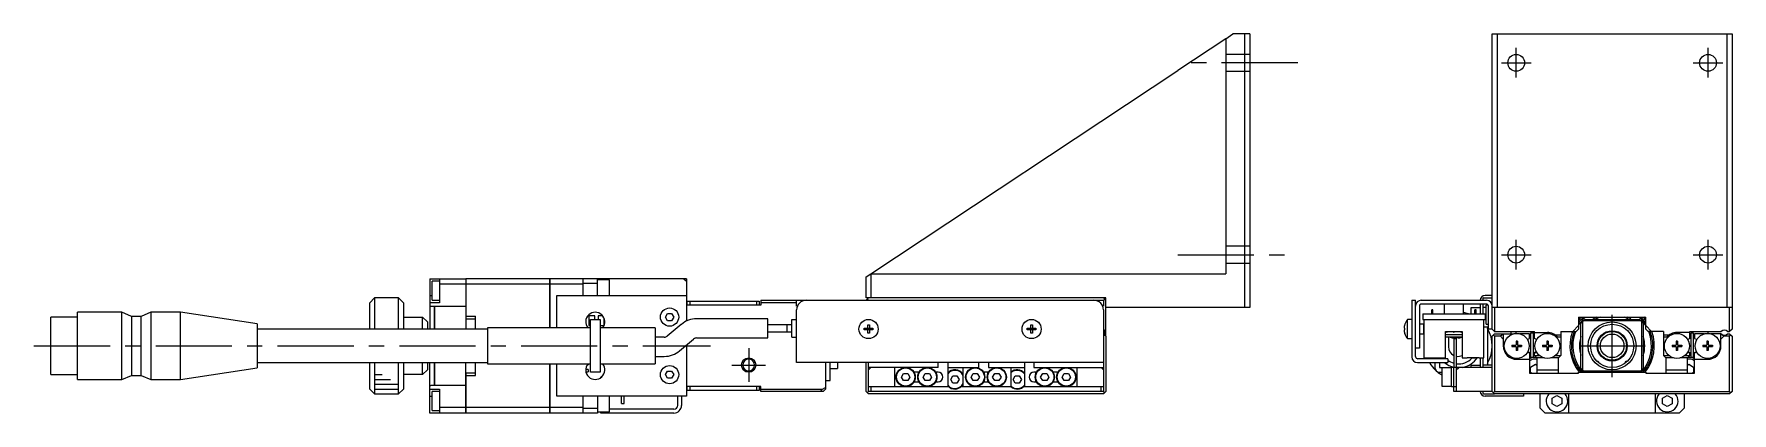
# Model space of a CAD drawing. Extents: x 0 to 738, y -8 to 655.
# Drawn here: x 383.5 to 737.7, y 294.4 to 373.4 of the extents above; entities that cross this region are included whole.
import ezdxf

# ---------------------------------------------------------------- set-up
doc = ezdxf.new("R2010")
doc.units = 0
doc.header["$LTSCALE"] = 0.5
doc.linetypes.add('CENTER', pattern=[50.8, 31.75, -6.35, 6.35, -6.35])
doc.linetypes.add('DASHED', pattern=[19.05, 12.7, -6.35])
for name, color, linetype in [('MSM_CENTER', 1, 'CENTER'), ('MSM_CONTINUOUS', 7, 'CONTINUOUS'), ('MSM_DASHED', 4, 'DASHED'), ('MSM_NARROW', 5, 'CONTINUOUS')]:
    doc.layers.add(name, color=color, linetype=linetype)

msp = doc.modelspace()

# ---------------------------------------------------------------- linework, layer by layer
at = {"layer": 'MSM_CENTER'}
for p, q in [((692.66, 364.27), (692.66, 370.47)), ((732.66, 364.27), (732.66, 370.47)), ((647.09, 367.37), (622.09, 367.37)), ((689.56, 367.37), (695.76, 367.37)), ((729.56, 367.37), (735.76, 367.37)), ((692.66, 324.27), (692.66, 330.47)), ((732.66, 324.27), (732.66, 330.47)), ((622.09, 327.37), (647.09, 327.37)), ((689.56, 327.37), (695.76, 327.37)), ((729.56, 327.37), (735.76, 327.37)), ((712.66, 301.87), (712.66, 314.87)), ((383.54, 308.37), (524.64, 308.37)), ((706.16, 308.37), (719.16, 308.37)), ((532.59, 307.87), (532.59, 300.87)), ((709.91, 304.81), (709.91, 304.81)), ((715.41, 304.81), (715.41, 304.81)), ((529.09, 304.37), (536.09, 304.37))]:
    msp.add_line(p, q, dxfattribs=at)
at = {"layer": 'MSM_CONTINUOUS'}
for p, q in [((632.09, 372.38), (622.09, 365.76)), ((632.09, 372.38), (633.59, 373.37)), ((632.09, 372.38), (632.09, 323.37)), ((637.09, 373.37), (633.59, 373.37)), ((636.09, 316.37), (636.09, 373.37)), ((637.09, 373.37), (637.09, 316.37)), ((687.66, 373.37), (737.66, 373.37)), ((687.66, 311.87), (687.66, 373.37)), ((688.66, 373.37), (688.66, 316.37)), ((736.66, 316.37), (736.66, 373.37)), ((737.66, 373.37), (737.66, 311.87)), ((558.05, 323.37), (622.09, 365.76)), ((466.09, 322.37), (466.09, 311.87)), ((466.09, 322.37), (473.59, 322.37)), ((468.09, 322.37), (468.09, 317.37)), ((473.59, 322.37), (473.59, 311.87)), ((473.59, 322.36), (473.6, 322.36)), ((473.6, 322.37), (473.6, 314.03)), ((491.09, 322.37), (473.6, 322.37)), ((491.09, 312.12), (491.09, 322.37)), ((491.09, 322.36), (491.1, 322.36)), ((519.59, 322.37), (491.1, 322.37)), ((491.1, 322.37), (491.1, 312.12)), ((498.09, 318.87), (498.09, 322.37)), ((501.09, 318.87), (501.09, 322.37)), ((519.09, 322.37), (519.59, 321.87)), ((519.59, 322.37), (519.59, 313.53)), ((557.09, 322.74), (558.05, 323.37)), ((557.09, 318.37), (557.09, 322.74)), ((558.05, 323.37), (632.09, 323.37)), ((558.09, 323.37), (558.09, 318.37)), ((466.09, 318.87), (466.59, 318.87)), ((466.59, 317.87), (466.59, 321.87)), ((468.09, 321.87), (466.59, 321.87)), ((473.59, 321.22), (468.09, 321.22)), ((473.59, 321.21), (473.6, 321.21)), ((491.09, 321.22), (473.6, 321.22)), ((491.09, 321.21), (491.1, 321.21)), ((498.09, 321.22), (491.1, 321.22)), ((492.59, 312.12), (492.59, 318.87)), ((492.59, 318.87), (519.59, 318.87)), ((501.09, 321.37), (498.09, 321.37)), ((503.59, 322.12), (501.09, 322.12)), ((503.59, 318.87), (503.59, 322.12)), ((687.66, 318.87), (686.16, 318.87)), ((392.59, 301.37), (392.59, 315.37)), ((401.89, 315.37), (392.59, 315.37)), ((401.89, 301.37), (401.89, 315.37)), ((403.89, 314.52), (401.89, 315.37)), ((407.89, 315.37), (405.89, 314.52)), ((407.89, 315.37), (407.89, 301.37)), ((414.09, 315.37), (407.89, 315.37)), ((414.09, 301.37), (414.09, 315.37)), ((430.09, 312.94), (414.09, 315.37)), ((454.59, 318.37), (453.59, 317.37)), ((453.59, 311.87), (453.59, 317.37)), ((454.59, 318.37), (454.59, 311.87)), ((459.59, 318.37), (454.59, 318.37)), ((459.59, 311.87), (459.59, 318.37)), ((460.59, 317.37), (459.59, 318.37)), ((460.59, 317.37), (460.59, 311.87)), ((468.09, 317.37), (466.09, 317.37)), ((466.29, 316.6), (466.09, 316.6)), ((466.29, 316.62), (466.29, 316.6)), ((466.29, 316.62), (467.09, 316.62)), ((466.59, 317.87), (468.09, 317.87)), ((467.09, 311.87), (467.09, 316.62)), ((467.09, 316.61), (467.1, 316.61)), ((467.1, 316.62), (467.1, 311.87)), ((467.1, 316.62), (473.59, 316.62)), ((535.09, 316.87), (519.59, 316.87)), ((519.79, 316.87), (519.79, 317.67)), ((519.79, 317.67), (534.79, 317.67)), ((520.29, 317.67), (520.29, 316.87)), ((534.29, 316.87), (534.29, 317.67)), ((534.79, 317.67), (534.79, 316.87)), ((535.09, 317.87), (535.09, 316.87)), ((535.09, 317.87), (606.59, 317.87)), ((542.59, 317.37), (535.09, 317.37)), ((542.59, 316.67), (542.59, 317.87)), ((542.59, 304.87), (542.59, 315.87)), ((607.09, 318.37), (557.09, 318.37)), ((557.59, 318.37), (557.09, 317.87)), ((557.34, 318.12), (557.59, 317.87)), ((607.09, 317.87), (606.59, 318.37)), ((606.59, 317.87), (606.84, 318.12)), ((606.59, 317.87), (606.59, 316.67)), ((606.59, 315.87), (606.59, 298.87)), ((607.09, 310.67), (607.09, 318.37)), ((637.09, 316.37), (607.09, 316.37)), ((670.86, 317.87), (670.86, 306.07)), ((670.86, 317.87), (671.66, 317.87)), ((671.66, 306.17), (671.66, 317.87)), ((672.46, 316.67), (672.46, 307.87)), ((672.86, 317.87), (686.46, 317.87)), ((686.46, 317.07), (672.86, 317.07)), ((675.04, 315.07), (675.04, 315.87)), ((675.29, 315.87), (675.04, 315.87)), ((675.29, 315.07), (675.29, 315.87)), ((677.66, 317.07), (677.66, 315.07)), ((681.66, 315.07), (681.66, 317.07)), ((683.16, 316.27), (683.16, 315.07)), ((685.16, 316.27), (683.16, 316.27)), ((684.04, 315.07), (684.04, 315.87)), ((684.29, 315.87), (684.04, 315.87)), ((684.29, 315.07), (684.29, 315.87)), ((685.16, 317.07), (685.16, 315.07)), ((685.66, 318.17), (685.66, 317.87)), ((685.66, 317.07), (685.66, 315.07)), ((686.36, 316.37), (685.66, 316.37)), ((685.86, 318.37), (687.66, 318.37)), ((686.36, 312.87), (686.36, 316.87)), ((686.81, 316.87), (686.36, 316.87)), ((686.86, 311.87), (686.86, 316.67)), ((737.66, 316.37), (687.66, 316.37)), ((688.16, 316.37), (688.16, 311.37)), ((737.16, 311.37), (737.16, 316.37)), ((387.09, 302.42), (387.09, 314.32)), ((392.59, 314.32), (387.09, 314.32)), ((403.89, 314.52), (403.89, 302.22)), ((405.89, 314.52), (403.89, 314.52)), ((405.89, 302.22), (405.89, 314.52)), ((430.09, 312.94), (430.09, 303.8)), ((478.09, 311.87), (430.09, 311.87)), ((460.59, 314.37), (464.59, 314.37)), ((464.59, 311.87), (464.59, 314.37)), ((465.59, 313.37), (464.59, 314.37)), ((465.59, 313.37), (465.59, 311.87)), ((473.59, 314.03), (475.59, 314.03)), ((473.6, 314.53), (475.59, 314.53)), ((475.59, 311.87), (475.59, 314.53)), ((478.09, 312.12), (478.09, 304.62)), ((499.59, 312.12), (478.09, 312.12)), ((500.52, 314.6), (499.27, 314.6)), ((499.27, 314.6), (499.27, 312.6)), ((499.27, 312.6), (499.59, 312.6)), ((499.59, 302.87), (499.59, 313.87)), ((499.59, 313.87), (501.59, 313.87)), ((500.52, 313.87), (500.52, 314.6)), ((501.17, 314.6), (501.17, 313.87)), ((502.17, 314.6), (501.17, 314.6)), ((501.59, 313.87), (501.59, 302.87)), ((501.59, 312.6), (502.42, 312.6)), ((513.09, 312.12), (501.59, 312.12)), ((502.42, 312.6), (502.42, 314.17)), ((513.09, 312.12), (513.09, 304.62)), ((515.22, 314.37), (515.66, 315.12)), ((515.66, 313.62), (515.22, 314.37)), ((518.54, 312.85), (515.62, 310.4)), ((515.66, 315.12), (516.52, 315.12)), ((516.52, 313.62), (515.66, 313.62)), ((516.52, 315.12), (516.96, 314.37)), ((516.96, 314.37), (516.52, 313.62)), ((536.59, 314.02), (521.76, 314.02)), ((536.59, 310.02), (536.59, 314.02)), ((541.59, 312.77), (536.59, 312.77)), ((540.59, 311.27), (540.59, 312.77)), ((541.59, 310.17), (541.59, 313.87)), ((541.59, 313.87), (542.59, 313.87)), ((556.7, 311.69), (556.7, 312.05)), ((556.7, 312.05), (557.41, 312.05)), ((557.41, 311.69), (556.7, 311.69)), ((557.41, 312.76), (557.77, 312.76)), ((557.41, 312.05), (557.41, 312.76)), ((557.42, 312.04), (557.41, 312.05)), ((557.42, 311.7), (557.41, 311.69)), ((557.41, 310.99), (557.41, 311.69)), ((557.42, 312.04), (557.76, 312.04)), ((557.42, 311.7), (557.42, 312.04)), ((557.76, 311.7), (557.42, 311.7)), ((557.76, 312.04), (557.77, 312.05)), ((557.76, 312.04), (557.76, 311.7)), ((557.76, 311.7), (557.77, 311.69)), ((557.77, 312.76), (557.77, 312.05)), ((557.77, 312.05), (558.48, 312.05)), ((557.77, 311.69), (557.77, 310.99)), ((558.48, 311.69), (557.77, 311.69)), ((558.48, 312.05), (558.48, 311.69)), ((590.7, 311.69), (590.7, 312.05)), ((590.7, 312.05), (591.41, 312.05)), ((591.41, 311.69), (590.7, 311.69)), ((591.41, 312.76), (591.77, 312.76)), ((591.41, 312.05), (591.41, 312.76)), ((591.42, 312.04), (591.41, 312.05)), ((591.42, 311.7), (591.41, 311.69)), ((591.41, 310.99), (591.41, 311.69)), ((591.42, 312.04), (591.76, 312.04)), ((591.42, 311.7), (591.42, 312.04)), ((591.76, 311.7), (591.42, 311.7)), ((591.76, 312.04), (591.77, 312.05)), ((591.76, 312.04), (591.76, 311.7)), ((591.76, 311.7), (591.77, 311.69)), ((591.77, 312.76), (591.77, 312.05)), ((591.77, 312.05), (592.48, 312.05)), ((591.77, 311.69), (591.77, 310.99)), ((592.48, 311.69), (591.77, 311.69)), ((592.48, 312.05), (592.48, 311.69)), ((607.09, 311.37), (606.59, 311.87)), ((669.27, 312.05), (669.39, 312.05)), ((669.39, 311.69), (669.27, 311.69)), ((669.39, 312.76), (669.39, 312.76)), ((669.39, 312.05), (669.39, 311.69)), ((669.97, 309.87), (669.97, 313.87)), ((670.86, 313.87), (669.97, 313.87)), ((673.36, 312.87), (672.46, 312.87)), ((673.16, 315.07), (673.16, 313.87)), ((673.16, 315.07), (686.16, 315.07)), ((673.16, 313.87), (686.16, 313.87)), ((673.36, 310.87), (673.36, 312.87)), ((673.41, 312.82), (673.36, 312.87)), ((673.41, 313.87), (673.41, 305.87)), ((685.91, 305.87), (685.91, 313.87)), ((685.91, 312.37), (686.86, 312.37)), ((686.16, 315.07), (686.16, 313.87)), ((686.36, 312.87), (686.86, 312.87)), ((686.66, 312.37), (686.66, 304.37)), ((687.66, 311.87), (686.86, 311.87)), ((688.16, 311.37), (687.66, 311.87)), ((704.46, 311.37), (705.66, 312.58)), ((705.66, 311.87), (705.16, 311.37)), ((705.66, 314.37), (719.66, 314.37)), ((705.66, 314.37), (705.66, 311.87)), ((706.16, 313.07), (706.46, 313.37)), ((706.16, 303.67), (706.16, 313.07)), ((706.66, 313.57), (706.46, 313.37)), ((706.46, 313.37), (706.46, 303.37)), ((706.66, 313.57), (706.96, 313.87)), ((718.66, 313.57), (706.66, 313.57)), ((706.96, 313.87), (718.36, 313.87)), ((718.36, 313.87), (718.66, 313.57)), ((718.86, 313.37), (718.66, 313.57)), ((718.86, 303.37), (718.86, 313.37)), ((718.86, 313.37), (719.16, 313.07)), ((719.16, 313.07), (719.16, 303.67)), ((719.66, 311.87), (719.66, 314.37)), ((719.66, 312.58), (720.87, 311.37)), ((720.16, 311.37), (719.66, 311.87)), ((737.66, 311.87), (737.16, 311.37)), ((514.98, 310.17), (513.09, 310.17)), ((518.19, 307.34), (521.11, 309.79)), ((519.59, 308.51), (519.59, 297.87)), ((521.76, 310.02), (536.59, 310.02)), ((536.59, 311.27), (541.59, 311.27)), ((541.59, 310.17), (542.59, 310.17)), ((557.77, 310.99), (557.41, 310.99)), ((591.77, 310.99), (591.41, 310.99)), ((607.09, 311.37), (606.59, 311.37)), ((607.09, 311.17), (606.59, 311.17)), ((606.69, 310.97), (606.59, 310.97)), ((607.09, 310.37), (606.59, 310.87)), ((606.84, 310.62), (606.59, 310.37)), ((607.09, 310.67), (606.99, 310.57)), ((606.99, 310.67), (606.99, 310.47)), ((607.09, 310.37), (607.09, 298.87)), ((669.39, 310.99), (669.39, 310.98)), ((669.97, 309.87), (670.86, 309.87)), ((672.46, 310.87), (673.36, 310.87)), ((673.36, 310.87), (673.41, 310.92)), ((677.91, 311.37), (681.41, 311.37)), ((677.91, 305.87), (677.91, 311.37)), ((681.41, 310.67), (677.91, 310.67)), ((681.41, 310.17), (677.91, 310.17)), ((678.53, 310.17), (678.53, 308.17)), ((680.53, 310.02), (679.66, 310.02)), ((679.66, 309.87), (680.16, 309.87)), ((679.66, 309.87), (679.66, 303.87)), ((680.16, 309.87), (680.16, 298.87)), ((681.41, 311.37), (681.41, 305.87)), ((688.16, 310.87), (687.66, 310.37)), ((687.66, 298.87), (687.66, 310.37)), ((688.16, 310.37), (687.91, 310.62)), ((688.16, 311.37), (696.46, 311.37)), ((688.16, 310.87), (692.05, 310.87)), ((688.16, 310.37), (688.16, 298.87)), ((689.36, 310.37), (688.16, 310.37)), ((689.96, 310.8), (689.36, 310.37)), ((689.36, 310.37), (689.96, 309.77)), ((689.96, 310.87), (689.96, 308.37)), ((691.58, 310.87), (691.58, 311.37)), ((691.76, 308.52), (692.56, 308.52)), ((691.76, 308.52), (691.76, 308.23)), ((691.76, 308.23), (692.56, 308.23)), ((692.29, 308.52), (692.29, 308.23)), ((692.91, 309.37), (692.62, 309.37)), ((692.62, 309.37), (692.62, 308.58)), ((692.62, 308.84), (692.91, 308.84)), ((692.62, 308.17), (692.62, 307.37)), ((692.66, 310.97), (692.66, 311.37)), ((692.91, 309.37), (692.91, 308.58)), ((692.91, 308.17), (692.91, 307.37)), ((692.97, 308.52), (693.76, 308.52)), ((692.97, 308.23), (693.76, 308.23)), ((693.23, 308.23), (693.23, 308.52)), ((695.46, 310.87), (693.48, 310.87)), ((693.76, 308.52), (693.76, 308.23)), ((695.17, 309.75), (695.46, 309.92)), ((695.46, 309.92), (695.46, 310.87)), ((695.66, 310.99), (695.66, 305.99)), ((696.26, 310.99), (695.66, 310.99)), ((696.26, 305.99), (696.26, 310.99)), ((696.46, 309.92), (696.46, 311.37)), ((696.46, 311.17), (699.16, 311.17)), ((696.76, 309.75), (696.46, 309.92)), ((698.16, 308.52), (698.16, 308.23)), ((698.16, 308.52), (698.96, 308.52)), ((698.16, 308.23), (698.96, 308.23)), ((698.69, 308.52), (698.69, 308.23)), ((699.31, 309.37), (699.02, 309.37)), ((699.02, 309.37), (699.02, 308.58)), ((699.02, 308.84), (699.31, 308.84)), ((699.02, 308.17), (699.02, 307.37)), ((699.31, 309.37), (699.31, 308.58)), ((699.31, 308.17), (699.31, 307.37)), ((699.37, 308.52), (700.16, 308.52)), ((699.37, 308.23), (700.16, 308.23)), ((699.63, 308.23), (699.63, 308.52)), ((700.16, 308.52), (700.16, 308.23)), ((700.76, 310.67), (701.96, 310.67)), ((701.96, 310.17), (701.31, 310.17)), ((701.96, 311.37), (705.16, 311.37)), ((701.96, 311.37), (701.96, 306.37)), ((723.36, 311.37), (720.16, 311.37)), ((723.36, 311.37), (723.36, 306.37)), ((723.36, 310.67), (724.57, 310.67)), ((724.02, 310.17), (723.36, 310.17)), ((725.16, 308.52), (725.96, 308.52)), ((725.16, 308.52), (725.16, 308.23)), ((725.16, 308.23), (725.96, 308.23)), ((725.69, 308.52), (725.69, 308.23)), ((726.31, 309.37), (726.02, 309.37)), ((726.02, 309.37), (726.02, 308.58)), ((726.02, 308.84), (726.31, 308.84)), ((726.02, 308.17), (726.02, 307.37)), ((728.86, 311.17), (726.16, 311.17)), ((726.31, 309.37), (726.31, 308.58)), ((726.31, 308.17), (726.31, 307.37)), ((726.37, 308.52), (727.16, 308.52)), ((726.37, 308.23), (727.16, 308.23)), ((726.63, 308.23), (726.63, 308.52)), ((727.16, 308.52), (727.16, 308.23)), ((728.86, 309.92), (728.57, 309.75)), ((728.86, 311.37), (735.4, 311.37)), ((728.86, 309.92), (728.86, 311.37)), ((729.06, 310.99), (729.06, 305.99)), ((729.66, 310.99), (729.06, 310.99)), ((729.66, 305.99), (729.66, 310.99)), ((729.86, 310.87), (729.86, 309.92)), ((731.85, 310.87), (729.86, 310.87)), ((729.86, 309.92), (730.16, 309.75)), ((731.56, 308.52), (732.36, 308.52)), ((731.56, 308.52), (731.56, 308.23)), ((731.56, 308.23), (732.36, 308.23)), ((732.09, 308.52), (732.09, 308.23)), ((732.71, 309.37), (732.42, 309.37)), ((732.42, 309.37), (732.42, 308.58)), ((732.42, 308.84), (732.71, 308.84)), ((732.42, 308.17), (732.42, 307.37)), ((732.66, 310.97), (732.66, 311.37)), ((732.71, 309.37), (732.71, 308.58)), ((732.71, 308.17), (732.71, 307.37)), ((732.77, 308.52), (733.56, 308.52)), ((732.77, 308.23), (733.56, 308.23)), ((733.03, 308.23), (733.03, 308.52)), ((735.4, 310.87), (733.28, 310.87)), ((733.56, 308.52), (733.56, 308.23)), ((735.36, 308.37), (735.36, 310.87)), ((735.96, 310.37), (735.36, 310.8)), ((735.36, 309.77), (735.96, 310.37)), ((737.16, 310.37), (735.96, 310.37)), ((736.72, 311.37), (737.16, 311.37)), ((736.72, 310.87), (737.16, 310.87)), ((737.16, 310.87), (737.66, 310.37)), ((737.41, 310.62), (737.16, 310.37)), ((737.16, 298.87), (737.16, 310.37)), ((737.66, 310.37), (737.66, 298.87)), ((430.09, 304.87), (478.09, 304.87)), ((453.59, 299.37), (453.59, 304.87)), ((454.59, 304.87), (454.59, 298.37)), ((459.59, 298.37), (459.59, 304.87)), ((460.59, 304.87), (460.59, 299.37)), ((464.59, 302.37), (464.59, 304.87)), ((465.59, 304.87), (465.59, 303.37)), ((466.09, 294.37), (466.09, 304.87)), ((467.09, 300.12), (467.09, 304.87)), ((467.1, 304.87), (467.1, 300.12)), ((473.59, 294.37), (473.59, 304.87)), ((475.59, 302.22), (475.59, 304.87)), ((478.09, 304.62), (499.59, 304.62)), ((491.09, 294.37), (491.09, 304.62)), ((491.1, 304.62), (491.1, 294.37)), ((492.59, 297.87), (492.59, 304.62)), ((499.09, 304.62), (499.09, 304.45)), ((501.59, 304.62), (513.09, 304.62)), ((513.09, 306.17), (514.98, 306.17)), ((606.59, 304.87), (542.59, 304.87)), ((548.59, 304.87), (548.59, 299.37)), ((549.59, 301.12), (549.59, 304.87)), ((551.09, 304.87), (551.09, 303.62)), ((557.09, 298.87), (557.09, 304.87)), ((557.59, 298.87), (557.59, 304.87)), ((572.09, 303.87), (572.09, 304.87)), ((574.09, 304.87), (574.09, 299.87)), ((580.59, 303.87), (580.59, 304.87)), ((582.59, 304.87), (582.59, 303.87)), ((590.09, 304.87), (590.09, 299.87)), ((592.09, 304.87), (592.09, 303.87)), ((672.46, 307.87), (671.66, 307.87)), ((672.06, 304.87), (678.36, 304.87)), ((678.36, 305.67), (672.16, 305.67)), ((673.41, 305.87), (677.91, 305.87)), ((675.66, 305.87), (675.66, 305.67)), ((675.66, 304.87), (675.66, 303.87)), ((676.66, 305.87), (676.66, 305.67)), ((676.66, 304.87), (676.66, 303.87)), ((678.36, 305.67), (678.36, 304.87)), ((681.41, 305.87), (682.41, 305.87)), ((682.41, 305.87), (682.41, 305.97)), ((682.41, 305.97), (684.91, 305.97)), ((683.21, 305.97), (683.21, 305.87)), ((683.21, 305.87), (684.11, 305.87)), ((683.59, 305.97), (683.59, 305.87)), ((683.74, 305.97), (683.74, 305.87)), ((684.11, 305.97), (684.11, 305.87)), ((684.91, 305.87), (684.91, 305.97)), ((684.91, 305.87), (685.91, 305.87)), ((685.16, 305.87), (685.16, 303.87)), ((685.66, 305.87), (685.66, 303.87)), ((692.62, 307.9), (692.91, 307.9)), ((692.91, 307.37), (692.62, 307.37)), ((692.76, 305.57), (695.46, 305.57)), ((695.46, 306.83), (695.17, 307)), ((695.46, 306.83), (695.46, 302.67)), ((695.66, 305.99), (696.26, 305.99)), ((696.46, 306.83), (696.76, 307)), ((696.46, 306.37), (696.46, 306.83)), ((696.46, 306.37), (697.5, 306.37)), ((696.96, 305.87), (696.46, 306.37)), ((698.45, 305.87), (696.96, 305.87)), ((696.96, 305.87), (696.96, 302.67)), ((699.02, 307.9), (699.31, 307.9)), ((699.31, 307.37), (699.02, 307.37)), ((701.46, 305.87), (699.88, 305.87)), ((700.82, 306.37), (701.96, 306.37)), ((701.96, 306.37), (701.46, 305.87)), ((701.46, 302.67), (701.46, 305.87)), ((709.5, 305.17), (709.69, 305.17)), ((709.91, 304.95), (709.69, 305.17)), ((709.91, 304.95), (709.74, 304.95)), ((709.91, 304.81), (709.91, 304.95)), ((709.91, 304.81), (709.91, 304.81)), ((715.64, 305.17), (715.41, 304.95)), ((715.58, 304.95), (715.41, 304.95)), ((715.41, 304.95), (715.41, 304.81)), ((715.41, 304.81), (715.41, 304.81)), ((715.64, 305.17), (715.83, 305.17)), ((723.36, 306.37), (724.5, 306.37)), ((723.86, 305.87), (723.36, 306.37)), ((725.45, 305.87), (723.86, 305.87)), ((723.86, 305.87), (723.86, 302.67)), ((726.02, 307.9), (726.31, 307.9)), ((726.31, 307.37), (726.02, 307.37)), ((728.36, 305.87), (726.88, 305.87)), ((727.82, 306.37), (728.86, 306.37)), ((728.86, 306.37), (728.36, 305.87)), ((728.36, 302.67), (728.36, 305.87)), ((728.57, 307), (728.86, 306.83)), ((728.86, 306.37), (728.86, 306.83)), ((729.06, 305.99), (729.66, 305.99)), ((730.16, 307), (729.86, 306.83)), ((729.86, 302.67), (729.86, 306.83)), ((729.86, 305.57), (732.56, 305.57)), ((732.42, 307.9), (732.71, 307.9)), ((732.71, 307.37), (732.42, 307.37)), ((387.09, 302.42), (392.59, 302.42)), ((392.59, 301.37), (401.89, 301.37)), ((401.89, 301.37), (403.89, 302.22)), ((403.89, 302.22), (405.89, 302.22)), ((405.89, 302.22), (407.89, 301.37)), ((407.89, 301.37), (414.09, 301.37)), ((414.09, 301.37), (430.09, 303.8)), ((464.59, 302.37), (460.59, 302.37)), ((464.59, 302.37), (465.59, 303.37)), ((473.59, 302.72), (475.59, 302.72)), ((473.6, 302.72), (473.6, 294.37)), ((473.6, 302.22), (475.59, 302.22)), ((499.09, 303.45), (498.59, 303.45)), ((498.64, 302.95), (499.09, 302.95)), ((498.9, 304.45), (499.09, 304.45)), ((499.09, 303.45), (499.09, 302.95)), ((501.59, 302.87), (499.59, 302.87)), ((515.22, 302.37), (515.66, 303.12)), ((515.66, 301.62), (515.22, 302.37)), ((515.66, 303.12), (516.52, 303.12)), ((516.52, 301.62), (515.66, 301.62)), ((516.52, 303.12), (516.96, 302.37)), ((516.96, 302.37), (516.52, 301.62)), ((548.59, 301.12), (549.59, 301.12)), ((549.59, 303.62), (551.09, 303.62)), ((557.59, 303.37), (558.09, 303.87)), ((572.09, 303.87), (557.59, 303.87)), ((563.09, 299.87), (563.09, 303.87)), ((564.47, 301.87), (564.91, 302.62)), ((564.91, 301.12), (564.47, 301.87)), ((564.91, 302.62), (565.77, 302.62)), ((565.77, 301.12), (564.91, 301.12)), ((565.77, 302.62), (566.21, 301.87)), ((566.21, 301.87), (565.77, 301.12)), ((568.11, 302.87), (567.07, 302.87)), ((568.97, 301.87), (569.41, 302.62)), ((569.41, 301.12), (568.97, 301.87)), ((569.41, 302.62), (570.27, 302.62)), ((570.27, 301.12), (569.41, 301.12)), ((570.27, 302.62), (570.71, 301.87)), ((570.71, 301.87), (570.27, 301.12)), ((572.09, 302.87), (571.57, 302.87)), ((574.09, 303.87), (580.59, 303.87)), ((574.72, 301.37), (575.16, 302.12)), ((575.16, 300.62), (574.72, 301.37)), ((575.16, 302.12), (576.02, 302.12)), ((576.02, 302.12), (576.46, 301.37)), ((576.46, 301.37), (576.02, 300.62)), ((577.29, 299.87), (577.29, 303.87)), ((578.97, 301.87), (579.41, 302.62)), ((579.41, 301.12), (578.97, 301.87)), ((579.41, 302.62), (580.27, 302.62)), ((580.27, 301.12), (579.41, 301.12)), ((580.27, 302.62), (580.71, 301.87)), ((580.71, 301.87), (580.27, 301.12)), ((582.61, 302.87), (581.57, 302.87)), ((582.59, 303.87), (590.09, 303.87)), ((583.47, 301.87), (583.91, 302.62)), ((583.91, 301.12), (583.47, 301.87)), ((583.91, 302.62), (584.77, 302.62)), ((584.77, 301.12), (583.91, 301.12)), ((584.77, 302.62), (585.21, 301.87)), ((585.21, 301.87), (584.77, 301.12)), ((587.29, 303.87), (587.29, 299.87)), ((587.72, 301.37), (588.16, 302.12)), ((588.16, 300.62), (587.72, 301.37)), ((588.16, 302.12), (589.02, 302.12)), ((589.02, 302.12), (589.46, 301.37)), ((589.46, 301.37), (589.02, 300.62)), ((592.09, 303.87), (606.59, 303.87)), ((592.61, 302.87), (592.09, 302.87)), ((593.47, 301.87), (593.91, 302.62)), ((593.91, 301.12), (593.47, 301.87)), ((593.91, 302.62), (594.77, 302.62)), ((594.77, 301.12), (593.91, 301.12)), ((594.77, 302.62), (595.21, 301.87)), ((595.21, 301.87), (594.77, 301.12)), ((597.11, 302.87), (596.07, 302.87)), ((597.97, 301.87), (598.41, 302.62)), ((598.41, 301.12), (597.97, 301.87)), ((598.41, 302.62), (599.27, 302.62)), ((599.27, 301.12), (598.41, 301.12)), ((599.27, 302.62), (599.71, 301.87)), ((599.71, 301.87), (599.27, 301.12)), ((601.09, 299.87), (601.09, 303.87)), ((606.09, 303.87), (606.59, 303.37)), ((676.66, 303.87), (679.16, 303.87)), ((676.66, 302.87), (677.16, 302.87)), ((677.16, 303.77), (677.16, 299.97)), ((679.16, 303.77), (677.16, 303.77)), ((679.16, 299.87), (679.16, 303.87)), ((687.66, 303.87), (679.16, 303.87)), ((679.66, 299.87), (679.66, 303.87)), ((680.16, 303.37), (680.66, 303.87)), ((683.16, 304.27), (683.16, 303.87)), ((685.16, 304.27), (683.16, 304.27)), ((687.66, 304.37), (685.66, 304.37)), ((695.46, 302.67), (705.66, 302.67)), ((695.66, 303.95), (696.66, 304.53)), ((695.66, 302.8), (695.66, 303.95)), ((695.88, 302.67), (695.66, 302.8)), ((696.66, 304.53), (696.96, 304.35)), ((696.96, 303.37), (701.46, 303.37)), ((705.66, 302.67), (705.66, 302.87)), ((705.66, 302.87), (719.66, 302.87)), ((706.46, 303.37), (706.16, 303.67)), ((706.46, 303.37), (706.66, 303.17)), ((706.66, 303.17), (718.66, 303.17)), ((706.96, 302.87), (706.66, 303.17)), ((718.66, 303.17), (718.36, 302.87)), ((718.66, 303.17), (718.86, 303.37)), ((719.16, 303.67), (718.86, 303.37)), ((719.66, 302.87), (719.66, 302.67)), ((719.66, 302.67), (729.86, 302.67)), ((723.86, 303.37), (728.36, 303.37)), ((728.36, 304.35), (728.66, 304.53)), ((728.66, 304.53), (729.66, 303.95)), ((729.66, 302.8), (729.45, 302.67)), ((729.66, 303.95), (729.66, 302.8)), ((453.59, 299.37), (454.59, 298.37)), ((454.59, 298.37), (459.59, 298.37)), ((459.59, 298.37), (460.59, 299.37)), ((466.09, 300.14), (466.29, 300.14)), ((466.09, 299.37), (468.09, 299.37)), ((466.09, 297.87), (466.59, 297.87)), ((466.29, 300.14), (466.29, 300.12)), ((467.09, 300.12), (466.29, 300.12)), ((466.59, 294.87), (466.59, 298.87)), ((468.09, 298.87), (466.59, 298.87)), ((467.09, 300.13), (467.1, 300.13)), ((473.59, 300.12), (467.1, 300.12)), ((468.09, 299.37), (468.09, 294.37)), ((519.59, 297.87), (492.59, 297.87)), ((498.09, 294.37), (498.09, 297.87)), ((501.09, 297.87), (501.09, 294.37)), ((503.59, 294.62), (503.59, 297.87)), ((506.09, 296.37), (506.09, 297.87)), ((506.59, 296.37), (506.59, 297.87)), ((517.79, 295.97), (517.79, 297.87)), ((518.59, 297.87), (518.59, 295.97)), ((535.09, 299.87), (519.59, 299.87)), ((534.79, 299.07), (519.59, 299.07)), ((519.79, 299.07), (519.79, 299.87)), ((520.29, 299.87), (520.29, 299.07)), ((534.29, 299.07), (534.29, 299.87)), ((534.79, 299.87), (534.79, 299.07)), ((535.09, 298.87), (535.09, 299.87)), ((535.09, 299.37), (547.98, 299.37)), ((548.09, 298.87), (535.09, 298.87)), ((547.48, 298.87), (547.98, 299.37)), ((547.98, 299.37), (548.59, 299.68)), ((548.59, 299.37), (548.09, 298.87)), ((557.09, 298.87), (557.59, 298.37)), ((557.34, 298.62), (557.59, 298.87)), ((557.59, 299.87), (574.27, 299.87)), ((606.59, 298.87), (557.59, 298.87)), ((606.59, 298.37), (557.59, 298.37)), ((558.09, 299.87), (558.09, 298.87)), ((567.07, 300.87), (568.11, 300.87)), ((571.57, 300.87), (572.09, 300.87)), ((576.02, 300.62), (575.16, 300.62)), ((576.91, 299.87), (587.29, 299.87)), ((581.57, 300.87), (582.61, 300.87)), ((589.02, 300.62), (588.16, 300.62)), ((589.91, 299.87), (606.59, 299.87)), ((592.09, 300.87), (592.61, 300.87)), ((596.07, 300.87), (597.11, 300.87)), ((606.09, 298.87), (606.09, 299.87)), ((606.59, 298.87), (606.84, 298.62)), ((606.59, 298.37), (607.09, 298.87)), ((677.16, 299.97), (679.16, 299.97)), ((679.16, 299.87), (680.16, 299.87)), ((679.66, 298.87), (679.66, 299.87)), ((687.66, 298.87), (679.66, 298.87)), ((685.66, 298.87), (685.66, 298.57)), ((685.86, 298.37), (688.16, 298.37)), ((694.16, 297.87), (686.16, 297.87)), ((687.66, 298.87), (688.16, 298.37)), ((687.91, 298.62), (688.16, 298.87)), ((688.16, 298.87), (737.16, 298.87)), ((737.16, 298.37), (688.16, 298.37)), ((694.16, 298.37), (694.16, 297.87)), ((697.66, 295.37), (697.66, 298.37)), ((700.16, 297.45), (701.16, 298.03)), ((701.16, 298.03), (702.16, 297.45)), ((703.66, 294.37), (703.66, 298.37)), ((721.66, 298.37), (721.66, 294.37)), ((723.16, 297.45), (724.16, 298.03)), ((724.16, 298.03), (725.16, 297.45)), ((727.66, 298.37), (727.66, 295.37)), ((737.16, 298.87), (737.41, 298.62)), ((737.66, 298.87), (737.16, 298.37)), ((473.59, 294.37), (466.09, 294.37)), ((466.59, 294.87), (468.09, 294.87)), ((473.59, 295.53), (468.09, 295.53)), ((473.59, 295.53), (473.6, 295.53)), ((473.59, 294.38), (473.6, 294.38)), ((491.09, 295.53), (473.6, 295.53)), ((491.09, 294.37), (473.6, 294.37)), ((491.09, 295.53), (491.1, 295.53)), ((491.09, 294.38), (491.1, 294.38)), ((498.09, 295.53), (491.1, 295.53)), ((501.09, 294.37), (491.1, 294.37)), ((498.09, 295.37), (501.09, 295.37)), ((501.09, 294.62), (503.59, 294.62)), ((501.79, 294.37), (501.79, 294.62)), ((516.99, 294.37), (501.79, 294.37)), ((502.29, 294.62), (502.29, 294.37)), ((516.99, 295.17), (503.59, 295.17)), ((506.09, 296.37), (506.59, 296.37)), ((697.66, 295.37), (698.66, 294.37)), ((703.66, 294.37), (698.66, 294.37)), ((700.16, 296.3), (700.16, 297.45)), ((701.16, 295.72), (700.16, 296.3)), ((702.16, 296.3), (701.16, 295.72)), ((702.16, 297.45), (702.16, 296.3)), ((721.66, 294.37), (703.66, 294.37)), ((726.66, 294.37), (721.66, 294.37)), ((723.16, 296.3), (723.16, 297.45)), ((724.16, 295.72), (723.16, 296.3)), ((725.16, 296.3), (724.16, 295.72)), ((725.16, 297.45), (725.16, 296.3)), ((726.66, 294.37), (727.66, 295.37))]:
    msp.add_line(p, q, dxfattribs=at)
for centre, radius in [((692.66, 367.37), 1.75), ((732.66, 367.37), 1.75), ((692.66, 327.37), 1.75), ((732.66, 327.37), 1.75), ((516.09, 314.37), 1.9), ((557.59, 311.87), 2), ((591.59, 311.87), 2), ((712.66, 308.37), 5), ((712.66, 308.37), 4.5), ((692.76, 308.37), 2.6), ((699.16, 308.37), 2.6), ((712.66, 308.37), 3.15), ((712.66, 308.37), 3), ((726.16, 308.37), 2.6), ((732.56, 308.37), 2.6), ((516.09, 302.37), 1.9), ((565.34, 301.87), 2), ((565.34, 301.87), 1.9), ((569.84, 301.87), 2), ((569.84, 301.87), 1.9), ((579.84, 301.87), 2), ((579.84, 301.87), 1.9), ((584.34, 301.87), 2), ((584.34, 301.87), 1.9), ((594.34, 301.87), 2), ((594.34, 301.87), 1.9), ((598.84, 301.87), 2), ((598.84, 301.87), 1.9)]:
    msp.add_circle(centre, radius, dxfattribs=at)
at = {"layer": 'MSM_CONTINUOUS', "extrusion": (0, 0, -1)}
msp.add_circle((-532.59, 304.37), 1.23, dxfattribs=at)
at = {"layer": 'MSM_CONTINUOUS'}
for centre, radius, start, end in [((686.16, 317.87), 1, 90, 180), ((500.59, 313.37), 2, 321.3178, 218.6822), ((544.59, 315.87), 2, 90, 180), ((604.59, 315.87), 2, 0, 90), ((672.86, 316.67), 1.2, 90, 180), ((672.86, 316.67), 0.4, 90, 180), ((680.66, 308.37), 7, 73.165, 81.7868), ((685.86, 318.17), 0.2, 90, 180), ((686.46, 316.67), 1.2, 0, 90), ((686.46, 316.67), 0.4, 0, 90), ((521.76, 309.02), 5, 90, 130), ((672.46, 311.87), 3.19, 163.8933, 176.7703), ((672.46, 311.87), 3.19, 183.2297, 196.1067), ((672.46, 311.87), 3.2, 141.3178, 163.8775), ((680.66, 308.37), 7, 328.9973, 31.0027), ((712.66, 308.37), 8.2, 132.9703, 148.6119), ((712.66, 308.37), 8.5, 135.0991, 145.4397), ((712.66, 308.37), 9, 138.1897, 141.0576), ((712.66, 308.37), 8.8, 137.0141, 142.6982), ((712.66, 308.37), 6.8, 118.0725, 126.0189), ((712.66, 308.37), 6.5, 112.6199, 122.2042), ((712.66, 308.37), 6.5, 57.7958, 67.3801), ((712.66, 308.37), 6.8, 53.9811, 61.9275), ((712.66, 308.37), 8.2, 31.3881, 47.0297), ((712.66, 308.37), 8.5, 34.5603, 44.9009), ((712.66, 308.37), 8.8, 37.3018, 42.9859), ((712.66, 308.37), 9, 38.9424, 41.8103), ((514.98, 311.17), 1, 270, 310), ((521.76, 309.02), 1, 90, 130), ((606.69, 310.67), 0.3, 0, 90), ((672.46, 311.87), 3.2, 196.1225, 218.6822), ((678.16, 311.47), 0.25, 203.5782, 336.4218), ((680.53, 308.17), 2, 180, 244.2706), ((679.66, 312.02), 2, 247.6684, 292.3316), ((679.66, 311.47), 0.25, 203.5782, 336.4218), ((680.53, 312.02), 2, 270, 292.3316), ((681.16, 311.47), 0.25, 203.5782, 336.4218), ((692.76, 308.37), 2.8, 180, 270), ((692.56, 308.58), 0.06, 270, 0), ((692.56, 308.17), 0.06, 0, 90), ((692.97, 308.58), 0.06, 180, 270), ((692.97, 308.17), 0.06, 90, 180), ((695.96, 308.37), 1.59, 120, 126.1972), ((695.96, 308.49), 1.59, 100.8931, 108.3584), ((695.96, 308.49), 1.59, 71.6416, 79.1069), ((695.96, 308.37), 1.59, 53.8028, 60), ((698.96, 308.58), 0.06, 270, 0), ((698.96, 308.17), 0.06, 0, 90), ((699.16, 308.37), 2.8, 40.0052, 90), ((699.37, 308.58), 0.06, 180, 270), ((699.37, 308.17), 0.06, 90, 180), ((712.66, 308.37), 8.8, 160.0677, 218.6822), ((712.66, 308.37), 8.5, 159.3327, 220.3202), ((712.66, 308.37), 8.2, 158.5399, 222.1236), ((712.66, 308.37), 6.8, 162.9174, 197.0826), ((712.66, 308.37), 8.2, 317.8764, 21.4601), ((712.66, 308.37), 8.5, 319.6798, 20.6673), ((712.66, 308.37), 6.8, 342.9174, 17.0826), ((712.66, 308.37), 8.8, 321.3178, 19.9323), ((726.16, 308.37), 2.8, 90, 139.9948), ((725.96, 308.58), 0.06, 270, 0), ((725.96, 308.17), 0.06, 0, 90), ((726.37, 308.58), 0.06, 180, 270), ((726.37, 308.17), 0.06, 90, 180), ((729.36, 308.37), 1.59, 120, 126.1972), ((729.36, 308.49), 1.59, 100.8931, 108.3584), ((729.36, 308.49), 1.59, 71.6416, 79.1069), ((729.36, 308.37), 1.59, 53.8028, 60), ((732.36, 308.58), 0.06, 270, 0), ((732.36, 308.17), 0.06, 0, 90), ((732.56, 308.37), 2.8, 270, 0), ((732.77, 308.58), 0.06, 180, 270), ((732.77, 308.17), 0.06, 90, 180), ((736.06, 310.62), 1, 48.5904, 131.4096), ((736.06, 311.62), 1, 228.5904, 311.4096), ((500.59, 303.37), 2, 141.3178, 38.6822), ((514.98, 311.17), 5, 270, 310), ((672.06, 306.07), 1.2, 180, 270), ((672.16, 306.17), 0.5, 180, 270), ((680.66, 308.37), 7, 200.9248, 202.6881), ((680.66, 308.37), 7, 210, 226.5758), ((680.66, 308.37), 4.57, 213.1646, 216.2145), ((680.66, 308.37), 4.57, 229.984, 257.3603), ((680.66, 308.37), 3.75, 221.8103, 226.0545), ((680.66, 308.37), 3.75, 232.1691, 254.534), ((680.53, 308.17), 2, 259.3901, 296.16), ((680.66, 308.37), 3.75, 262.3377, 318.1896), ((680.66, 308.37), 4.57, 280.0411, 328.3207), ((695.96, 308.37), 1.59, 233.8028, 240), ((695.96, 308.49), 1.59, 235.7956, 259.1069), ((696.66, 303.37), 2.6, 85.4034, 117.4864), ((696.66, 303.37), 2.25, 82.3377, 122.231), ((695.96, 308.49), 1.59, 280.8931, 304.2044), ((695.96, 308.37), 1.59, 300, 306.1972), ((728.66, 303.37), 2.25, 57.769, 97.6623), ((729.36, 308.37), 1.59, 233.8028, 240), ((728.66, 303.37), 2.6, 62.5136, 94.5966), ((729.36, 308.49), 1.59, 235.7956, 259.1069), ((729.36, 308.49), 1.59, 280.8931, 304.2044), ((729.36, 308.37), 1.59, 300, 306.1972), ((501.89, 301.71), 0.2, 75.0744, 180.8063), ((572.09, 301.87), 1, 270, 90), ((575.59, 301.37), 2, 31.7883, 138.5904), ((575.59, 301.37), 1.9, 26.5254, 142.1363), ((588.59, 301.37), 2, 41.4096, 130.5416), ((588.59, 301.37), 1.9, 37.8636, 133.1736), ((592.09, 301.87), 1, 90, 270), ((676.66, 303.87), 1, 180, 270), ((680.66, 308.37), 7, 230.1571, 240), ((575.59, 301.37), 1.9, 217.8636, 333.4746), ((575.59, 301.37), 2, 221.4096, 328.2117), ((588.59, 301.37), 2, 228.5904, 318.5904), ((588.59, 301.37), 1.9, 226.8264, 322.1364), ((686.16, 298.87), 1, 180, 270), ((685.86, 298.57), 0.2, 180, 270), ((701.16, 296.87), 2.25, 138.1897, 41.8103), ((724.16, 296.87), 2.25, 138.1897, 41.8103), ((516.99, 295.97), 0.8, 270, 0), ((516.99, 295.97), 1.6, 270, 0)]:
    msp.add_arc(centre, radius, start, end, dxfattribs=at)
at = {"layer": 'MSM_DASHED'}
for p, q in [((637.09, 369.12), (632.09, 369.12)), ((632.09, 365.62), (637.09, 365.62)), ((637.09, 329.12), (632.09, 329.12)), ((632.09, 325.62), (637.09, 325.62))]:
    msp.add_line(p, q, dxfattribs=at)
at = {"layer": 'MSM_NARROW'}
for p, q in [((454.59, 302.37), (456.19, 302.37)), ((454.59, 301.37), (457.89, 301.37)), ((454.59, 300.37), (459.59, 300.37)), ((454.59, 299.37), (459.59, 299.37))]:
    msp.add_line(p, q, dxfattribs=at)
for centre, radius in [((712.66, 308.37), 2.46), ((532.59, 304.37), 1.5)]:
    msp.add_circle(centre, radius, dxfattribs=at)

doc.saveas('drawing.dxf')
